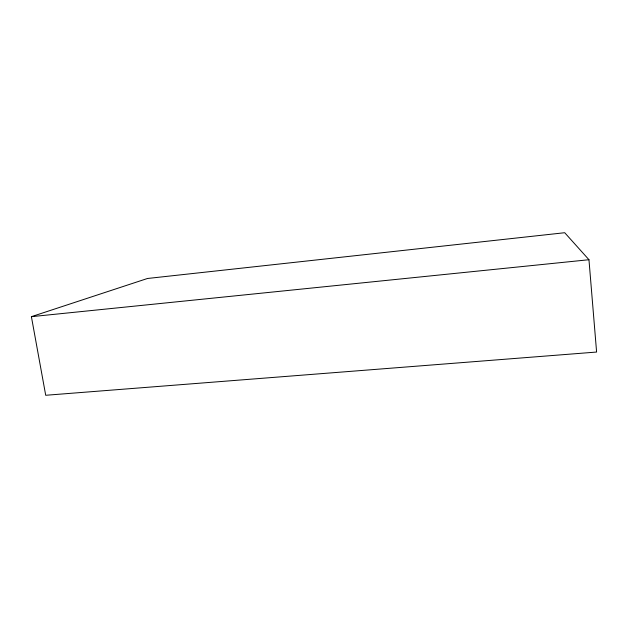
<?xml version="1.0" encoding="UTF-8"?>
<svg xmlns="http://www.w3.org/2000/svg" width="628" height="628" viewBox="0 0 628 628"><rect width="100%" height="100%" fill="white"/><g stroke="black" fill="none" stroke-linecap="round" stroke-linejoin="round"><path stroke-width="0.94" d="M31.4 316.669L147.502 278.479L564.713 232.721L588.962 259.725L596.6 352.049L45.711 395.279L31.4 316.669L588.962 259.725"/></g></svg>
